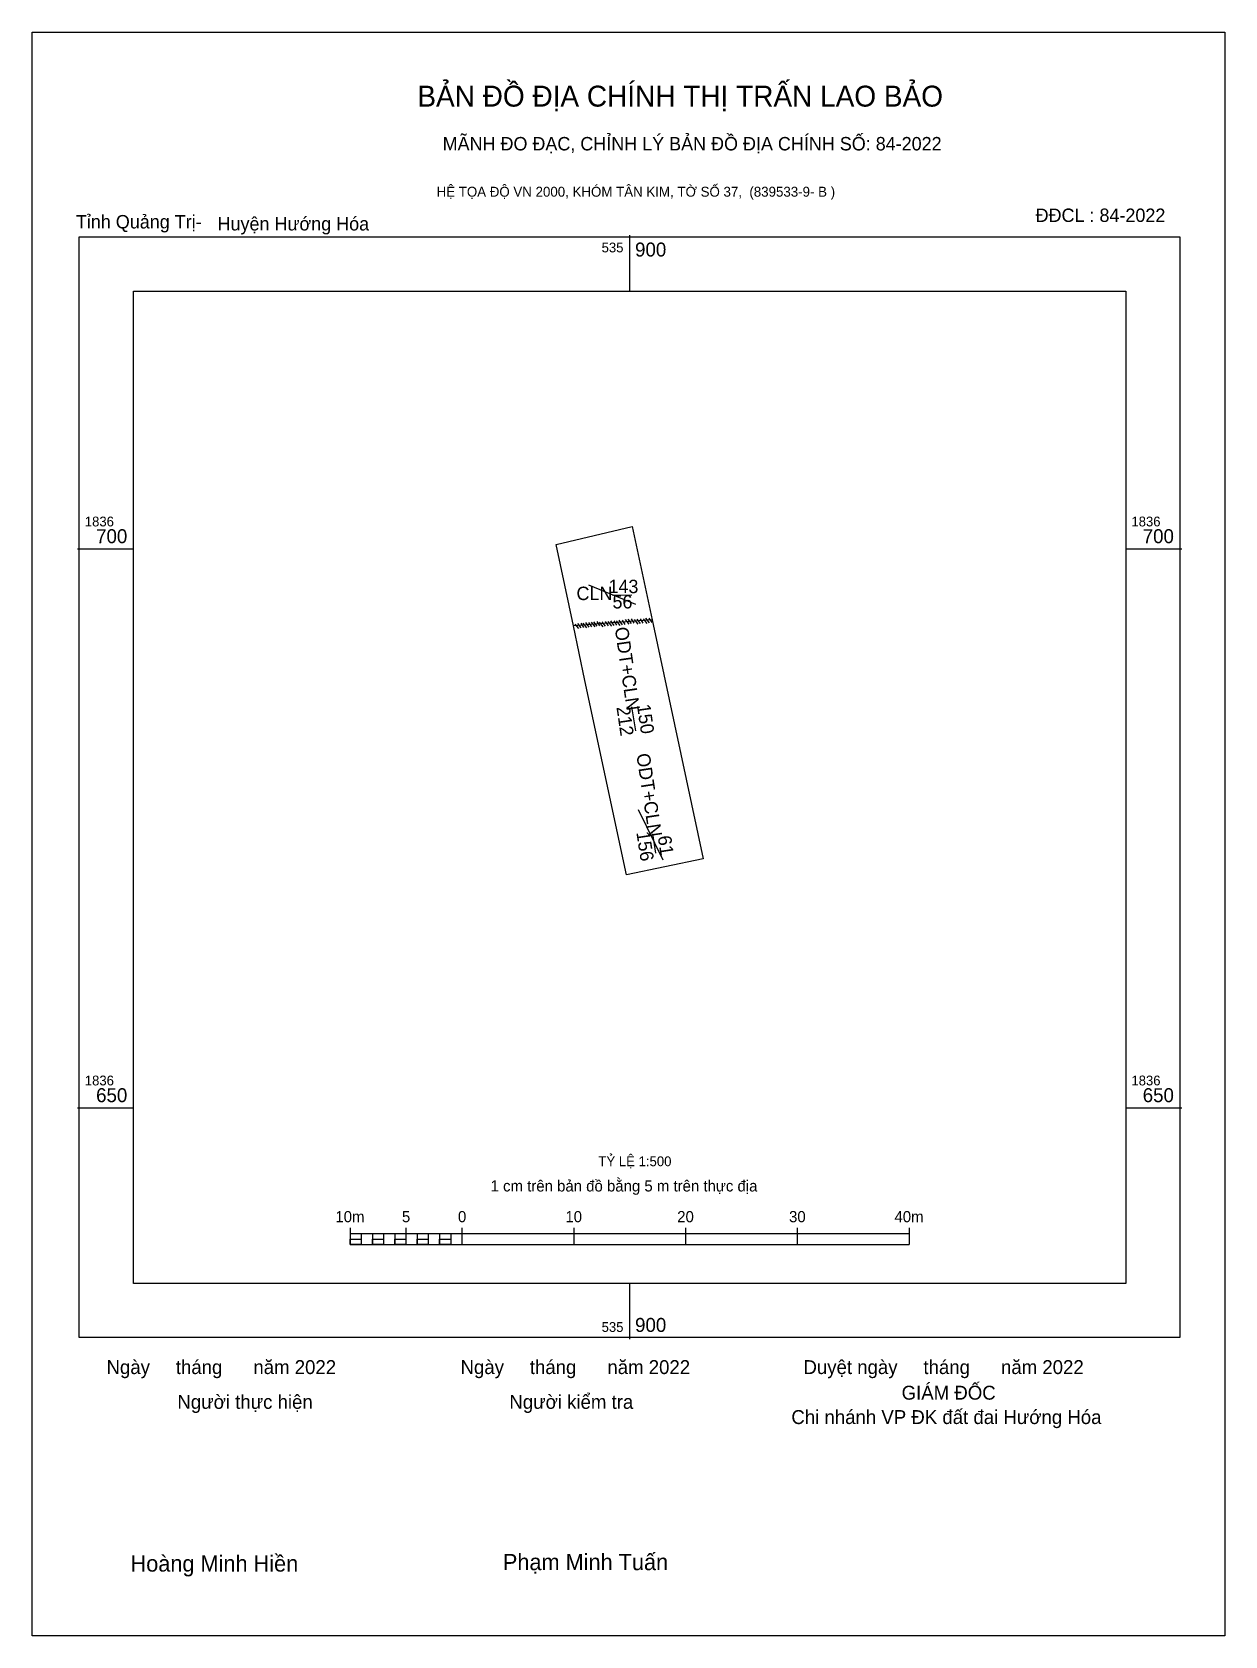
# Model space of a CAD drawing. Extents: x 535436 to 535953, y 1836150 to 1836746.
# Drawn here: x 535846.6 to 535953.3, y 1836602.8 to 1836746.2 of the extents above.
import ezdxf

# ---------------------------------------------------------------- set-up
doc = ezdxf.new("R2010")
doc.units = 0
for name, color, linetype in [('Level 10', 7, 'Continuous'), ('Level 13', 7, 'Continuous'), ('Level 15', 7, 'Continuous'), ('Level 17', 7, 'Continuous'), ('Level 27', 7, 'Continuous'), ('Level 29', 7, 'Continuous'), ('Level 55', 7, 'Continuous'), ('Level 6', 7, 'Continuous'), ('Level 62', 7, 'Continuous'), ('Level 63', 7, 'Continuous'), ('Level 9', 7, 'Continuous')]:
    doc.layers.add(name, color=color, linetype=linetype)

msp = doc.modelspace()

# ---------------------------------------------------------------- linework, layer by layer
at = {"layer": 'Level 10'}
msp.add_lwpolyline([(535894.98, 1836693.11), (535893.43, 1836700.38), (535900.24, 1836701.99), (535902.02, 1836693.65), (535906.59, 1836672.28), (535899.74, 1836670.84), (535896.02, 1836688.23)], close=True, dxfattribs=at)
at = {"layer": 'Level 13'}
for p, q in [((535900.18, 1836685.87), (535900.53, 1836683.7)), ((535902.06, 1836674.51), (535902.33, 1836672.76))]:
    msp.add_line(p, q, dxfattribs=at)
at = {"layer": 'Level 15'}
msp.add_lwpolyline([(535846.57, 1836746.22), (535953.25, 1836746.22), (535953.25, 1836602.76), (535846.57, 1836602.76)], close=True, dxfattribs=at)
at = {"layer": 'Level 17'}
msp.add_line((535898.47, 1836695.86), (535900.2, 1836695.88), dxfattribs=at)
at = {"layer": 'Level 27'}
for p, q in [((535900.24, 1836701.99), (535900.24, 1836702)), ((535893.43, 1836700.38), (535893.43, 1836700.38)), ((535899.74, 1836670.84), (535899.74, 1836670.84))]:
    msp.add_line(p, q, dxfattribs=at)
at = {"layer": 'Level 29'}
msp.add_line((535902.02, 1836693.65), (535894.98, 1836693.11), dxfattribs=at)
at = {"layer": 'Level 55'}
for p, q in [((535896.33, 1836696.78), (535900.54, 1836695.04)), ((535895.12, 1836693.27), (535895.45, 1836692.86)), ((535895.35, 1836693.32), (535895.66, 1836692.92)), ((535895.64, 1836693.33), (535895.89, 1836692.95)), ((535895.83, 1836693.35), (535896.16, 1836692.94)), ((535896.06, 1836693.4), (535896.36, 1836693)), ((535896.35, 1836693.41), (535896.6, 1836693.03)), ((535896.56, 1836693.42), (535896.89, 1836693.01)), ((535896.79, 1836693.47), (535897.09, 1836693.07)), ((535897.08, 1836693.48), (535897.33, 1836693.11)), ((535897.3, 1836693.42), (535897.63, 1836693.01)), ((535897.53, 1836693.47), (535897.84, 1836693.07)), ((535897.83, 1836693.48), (535898.08, 1836693.11)), ((535898.07, 1836693.49), (535898.4, 1836693.08)), ((535898.3, 1836693.54), (535898.6, 1836693.14)), ((535898.59, 1836693.55), (535898.84, 1836693.17)), ((535898.81, 1836693.56), (535899.14, 1836693.15)), ((535899.04, 1836693.61), (535899.35, 1836693.21)), ((535899.34, 1836693.62), (535899.59, 1836693.24)), ((535899.61, 1836693.66), (535899.94, 1836693.25)), ((535899.84, 1836693.71), (535900.15, 1836693.31)), ((535900.14, 1836693.72), (535900.39, 1836693.34)), ((535900.43, 1836693.66), (535900.76, 1836693.25)), ((535900.66, 1836693.71), (535900.96, 1836693.31)), ((535900.95, 1836693.72), (535901.2, 1836693.34)), ((535901.21, 1836693.73), (535901.55, 1836693.32)), ((535901.44, 1836693.78), (535901.75, 1836693.38)), ((535901.74, 1836693.79), (535901.99, 1836693.41)), ((535900.79, 1836676.69), (535902.98, 1836672.18))]:
    msp.add_line(p, q, dxfattribs=at)
at = {"layer": 'Level 62'}
msp.add_lwpolyline([(535855.63, 1836723.05), (535944.39, 1836723.05), (535944.39, 1836634.29), (535855.63, 1836634.29)], close=True, dxfattribs=at)
at = {"layer": 'Level 63'}
for p, q in [((535900, 1836728.05), (535900, 1836723.05)), ((535850.63, 1836700), (535855.63, 1836700)), ((535944.39, 1836700), (535949.39, 1836700)), ((535850.63, 1836650), (535855.63, 1836650)), ((535944.39, 1836650), (535949.39, 1836650)), ((535875.01, 1836639.26), (535875.01, 1836637.76)), ((535875.01, 1836638.76), (535925.01, 1836638.76)), ((535876.01, 1836638.76), (535876.01, 1836637.76)), ((535877.01, 1836638.76), (535877.01, 1836637.76)), ((535878.01, 1836638.76), (535878.01, 1836637.76)), ((535879.01, 1836638.76), (535879.01, 1836637.76)), ((535880.01, 1836639.26), (535880.01, 1836637.76)), ((535880.01, 1836638.76), (535880.01, 1836637.76)), ((535881.01, 1836638.76), (535881.01, 1836637.76)), ((535882.01, 1836638.76), (535882.01, 1836637.76)), ((535883.01, 1836638.76), (535883.01, 1836637.76)), ((535884.01, 1836638.76), (535884.01, 1836637.76)), ((535885.01, 1836639.26), (535885.01, 1836637.76)), ((535885.01, 1836638.76), (535885.01, 1836637.76)), ((535895.01, 1836639.26), (535895.01, 1836637.76)), ((535905.01, 1836639.26), (535905.01, 1836637.76)), ((535915.01, 1836639.26), (535915.01, 1836637.76)), ((535925.01, 1836639.26), (535925.01, 1836637.76)), ((535875.01, 1836637.76), (535925.01, 1836637.76)), ((535900, 1836634.29), (535900, 1836629.29))]:
    msp.add_line(p, q, dxfattribs=at)
for points in [[(535850.79, 1836727.89), (535949.23, 1836727.89), (535949.23, 1836629.45), (535850.79, 1836629.45)], [(535875.01, 1836638.26), (535876.01, 1836638.26), (535876.01, 1836637.76), (535875.01, 1836637.76)], [(535875.01, 1836638.26), (535876.01, 1836638.26), (535876.01, 1836637.76), (535875.01, 1836637.76)], [(535877.01, 1836638.26), (535878.01, 1836638.26), (535878.01, 1836637.76), (535877.01, 1836637.76)], [(535879.01, 1836638.26), (535880.01, 1836638.26), (535880.01, 1836637.76), (535879.01, 1836637.76)], [(535881.01, 1836638.26), (535882.01, 1836638.26), (535882.01, 1836637.76), (535881.01, 1836637.76)], [(535883.01, 1836638.26), (535884.01, 1836638.26), (535884.01, 1836637.76), (535883.01, 1836637.76)]]:
    msp.add_lwpolyline(points, close=True, dxfattribs=at)

# ---------------------------------------------------------------- texts
at = {"layer": 'Level 13'}
for s, p in [('CLN', (535895.26, 1836695.41)), ('143', (535898.12, 1836696.03)), ('56', (535898.48, 1836694.66))]:
    msp.add_text(s, height=1.2, dxfattribs=at).set_placement(p)
for s, rotation, p in [('ODT+CLN', 278.2539, (535898.68, 1836692.92)), ('212', 278.2539, (535898.83, 1836685.83)), ('150', 278.2539, (535900.66, 1836686.02)), ('ODT+CLN', 278.6448, (535900.61, 1836681.61)), ('156', 278.6448, (535900.61, 1836674.63)), ('61', 278.6448, (535902.52, 1836674.26))]:
    msp.add_text(s, height=1.2, rotation=rotation, dxfattribs=at).set_placement(p)
at = {"layer": 'Level 6'}
msp.add_text('TỶ LỆ 1:500', height=0.879, dxfattribs=at).set_placement((535897.22, 1836644.77))
at = {"layer": 'Level 63'}
for s, height, p in [('BẢN ĐỒ ĐỊA CHÍNH THỊ TRẤN LAO BẢO', 1.8718, (535881.03, 1836739.55)), ('MÃNH ĐO ĐẠC, CHỈNH LÝ BẢN ĐỒ ĐỊA CHÍNH SỐ: 84-2022', 1.2011, (535883.29, 1836735.63)), ('HỆ TỌA ĐỘ VN 2000, KHÓM TÂN KIM, TỜ SỐ 37,  (839533-9- B )', 0.8891, (535882.75, 1836731.49)), ('535', 0.875, (535897.51, 1836726.51)), ('900', 1.25, (535900.5, 1836726.14)), ('1836', 0.875, (535851.29, 1836702)), ('1836', 0.875, (535944.89, 1836702)), ('700', 1.25, (535852.3, 1836700.5)), ('700', 1.25, (535945.9, 1836700.5)), ('1836', 0.875, (535851.29, 1836652)), ('650', 1.25, (535852.3, 1836650.5)), ('1836', 0.875, (535944.89, 1836652)), ('650', 1.25, (535945.9, 1836650.5)), ('1 cm trên bản đồ bằng 5 m trên thực địa', 1, (535887.58, 1836642.51)), ('10m', 1, (535873.7, 1836639.76)), ('5', 1, (535879.65, 1836639.76)), ('0', 1, (535884.66, 1836639.76)), ('10', 1, (535894.27, 1836639.76)), ('20', 1, (535904.27, 1836639.76)), ('30', 1, (535914.27, 1836639.76)), ('40m', 1, (535923.7, 1836639.76)), ('535', 0.875, (535897.51, 1836629.95)), ('900', 1.25, (535900.5, 1836629.95)), ('Ngày     tháng      năm 2022', 1.2442, (535853.23, 1836626.18)), ('Ngày     tháng      năm 2022', 1.2442, (535884.89, 1836626.18)), ('Duyệt ngày     tháng      năm 2022', 1.2442, (535915.56, 1836626.18)), ('Người thực hiện', 1.2442, (535859.57, 1836623.07)), ('Người kiểm tra', 1.2442, (535889.26, 1836623.07)), ('GIÁM ĐỐC', 1.244, (535924.34, 1836623.89)), ('Chi nhánh VP ĐK đất đai Hướng Hóa', 1.2442, (535914.48, 1836621.71)), ('Hoàng Minh Hiền', 1.4512, (535855.38, 1836608.51)), ('Phạm Minh Tuấn', 1.4512, (535888.68, 1836608.64))]:
    msp.add_text(s, height=height, dxfattribs=at).set_placement(p)
at = {"layer": 'Level 9'}
for s, p in [('Tỉnh Quảng Trị-', (535850.49, 1836728.65)), ('Huyện Hướng Hóa', (535863.16, 1836728.47)), ('ĐĐCL : 84-2022', (535936.32, 1836729.23))]:
    msp.add_text(s, height=1.2011, dxfattribs=at).set_placement(p)

doc.saveas('drawing.dxf')
